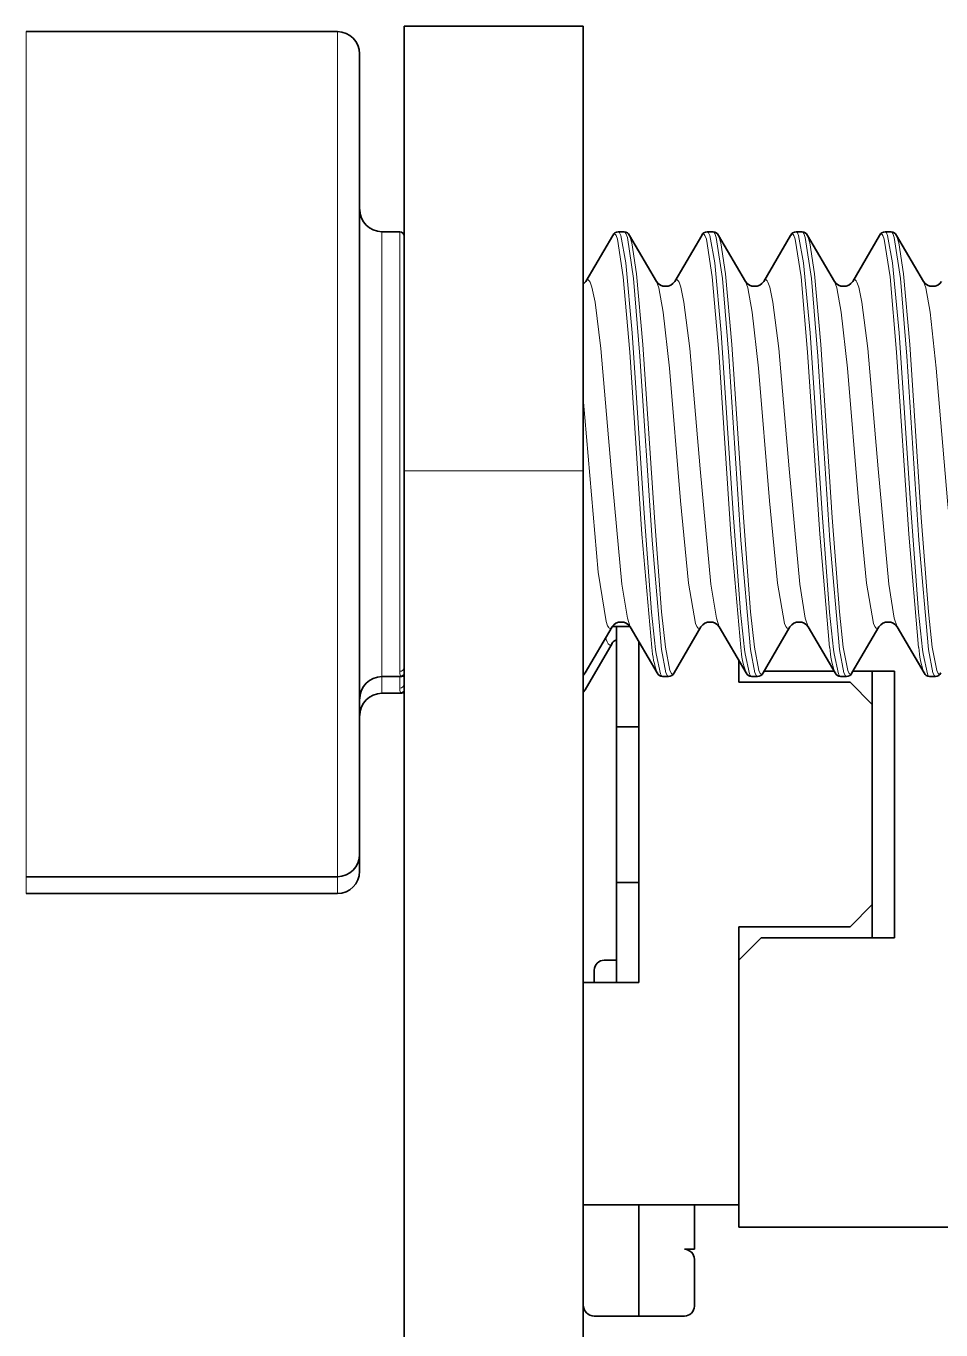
# Model space of a CAD drawing. Extents: x 377 to 822, y 181 to 641.
# Drawn here: x 581.24 to 585.35, y 431.06 to 436.92 of the extents above; entities that cross this region are included whole.
import ezdxf

# ---------------------------------------------------------------- set-up
doc = ezdxf.new("R2010")
doc.units = 0

msp = doc.modelspace()

# ---------------------------------------------------------------- linework, layer by layer
at = {"color": 7, "lineweight": 35, "ltscale": 0.020125}
msp.add_line((583.7419, 436.9248), (582.937, 436.9248), dxfattribs=at)
at = {"color": 7, "lineweight": 35, "ltscale": 0.05}
for p, q in [((582.937, 436.9248), (582.937, 434.9248)), ((583.7419, 436.9248), (583.7419, 434.9248))]:
    msp.add_line(p, q, dxfattribs=at)
at = {"color": 7, "lineweight": 13, "ltscale": 0.089185}
for p, q in [((581.2369, 436.9), (581.2369, 433.3326)), ((582.637, 436.9), (582.637, 433.3326))]:
    msp.add_line(p, q, dxfattribs=at)
at = {"color": 7, "lineweight": 35, "ltscale": 0.035001}
for p, q in [((582.637, 436.9), (581.2369, 436.9)), ((582.637, 433.1), (581.2369, 433.1)), ((582.637, 433.0248), (581.2369, 433.0248))]:
    msp.add_line(p, q, dxfattribs=at)
at = {"color": 7, "lineweight": 35, "ltscale": 0.084491}
msp.add_line((582.7369, 436.8), (582.7369, 433.4203), dxfattribs=at)
at = {"color": 7, "lineweight": 13, "ltscale": 0.04694}
for p, q in [((582.8369, 436), (582.8369, 434.1224)), ((582.9169, 436), (582.9169, 434.1224))]:
    msp.add_line(p, q, dxfattribs=at)
at = {"color": 7, "lineweight": 35, "ltscale": 0.002}
msp.add_line((582.9169, 436), (582.8369, 436), dxfattribs=at)
at = {"color": 7, "lineweight": 35, "ltscale": 0.006017}
for p, q in [((583.8748, 435.9839), (583.7538, 435.7758)), ((584.2748, 435.9839), (584.1538, 435.7758)), ((584.3505, 435.9839), (584.4716, 435.7758)), ((584.6748, 435.9839), (584.5538, 435.7758)), ((584.7505, 435.9839), (584.8716, 435.7758)), ((585.0748, 435.9839), (584.9538, 435.7758)), ((583.7505, 434.0161), (583.8716, 434.2242)), ((584.0748, 434.0161), (583.9538, 434.2242)), ((584.5505, 434.0161), (584.6716, 434.2242)), ((584.8748, 434.0161), (584.7538, 434.2242)), ((585.2748, 434.0161), (585.1538, 434.2242))]:
    msp.add_line(p, q, dxfattribs=at)
at = {"color": 7, "lineweight": 35, "ltscale": 0.000669861}
for p, q in [((583.9261, 436), (583.8993, 436)), ((584.7261, 436), (584.6993, 436)), ((584.9261, 434), (584.8993, 434))]:
    msp.add_line(p, q, dxfattribs=at)
at = {"color": 7, "lineweight": 35, "ltscale": 0.006018}
for p, q in [((583.9505, 435.9839), (584.0716, 435.7758)), ((585.1505, 435.9839), (585.2716, 435.7758)), ((584.1505, 434.0161), (584.2716, 434.2242)), ((584.4749, 434.0161), (584.3538, 434.2242)), ((584.9505, 434.0161), (585.0716, 434.2242)), ((583.7505, 433.9409), (583.8716, 434.1489))]:
    msp.add_line(p, q, dxfattribs=at)
at = {"color": 7, "lineweight": 35, "ltscale": 0.000671387}
for p, q in [((584.3261, 436), (584.2993, 436)), ((585.1261, 436), (585.0992, 436)), ((584.1261, 434), (584.0992, 434)), ((584.5261, 434), (584.4993, 434)), ((585.3261, 434), (585.2993, 434))]:
    msp.add_line(p, q, dxfattribs=at)
at = {"color": 7, "lineweight": 35, "ltscale": 0.046001}
msp.add_line((582.937, 435.98), (582.937, 434.14), dxfattribs=at)
at = {"color": 7, "lineweight": 35, "ltscale": 0.000424612}
msp.add_line((583.7419, 435.7637), (583.7538, 435.7758), dxfattribs=at)
at = {"color": 7, "lineweight": 35, "ltscale": 0.2125}
for p, q in [((582.937, 426.4248), (582.937, 434.9248)), ((583.7419, 426.4248), (583.7419, 434.9248))]:
    msp.add_line(p, q, dxfattribs=at)
at = {"color": 7, "lineweight": 13, "ltscale": 0.020125}
msp.add_line((583.7419, 434.9248), (582.937, 434.9248), dxfattribs=at)
at = {"color": 7, "lineweight": 35, "ltscale": 0.002037}
msp.add_line((583.8719, 434.2248), (583.9534, 434.2248), dxfattribs=at)
msp.add_line((583.8719, 434.2248), (583.9534, 434.2248), dxfattribs=at)
at = {"color": 7, "lineweight": 35, "ltscale": 0.000500488}
for p, q in [((583.892, 434.2248), (583.8719, 434.2248)), ((583.8719, 434.2248), (583.892, 434.2248)), ((583.892, 434.2248), (583.8719, 434.2248))]:
    msp.add_line(p, q, dxfattribs=at)
at = {"color": 7, "lineweight": 35, "ltscale": 0.0175}
for p, q in [((583.892, 433.5248), (583.892, 434.2248)), ((583.892, 433.5248), (583.892, 434.2248)), ((583.892, 433.5248), (583.892, 434.2248)), ((583.892, 434.2248), (583.892, 433.5248)), ((583.892, 434.2248), (583.892, 433.5248)), ((583.892, 434.2248), (583.892, 433.5248)), ((583.892, 434.2248), (583.892, 433.5248)), ((583.892, 433.5248), (583.892, 434.2248)), ((583.892, 433.5248), (583.892, 434.2248)), ((583.892, 433.5248), (583.892, 434.2248)), ((583.892, 434.2248), (583.892, 433.5248)), ((583.892, 434.2248), (583.892, 433.5248)), ((583.892, 434.2248), (583.892, 433.5248)), ((583.892, 433.5248), (583.892, 434.2248)), ((583.892, 434.2248), (583.892, 433.5248)), ((583.892, 433.5248), (583.892, 434.2248)), ((583.892, 434.2248), (583.892, 433.5248)), ((583.892, 433.5248), (583.892, 434.2248)), ((583.892, 433.5248), (583.892, 434.2248)), ((583.892, 434.2248), (583.892, 433.5248)), ((583.892, 434.2248), (583.892, 433.5248)), ((583.892, 433.5248), (583.892, 434.2248)), ((583.892, 434.2248), (583.892, 433.5248)), ((583.892, 433.5248), (583.892, 434.2248)), ((583.892, 434.2248), (583.892, 433.5248)), ((583.892, 433.5248), (583.892, 434.2248)), ((583.892, 434.2248), (583.892, 433.5248)), ((583.892, 433.5248), (583.892, 434.2248)), ((583.892, 434.2248), (583.892, 433.5248)), ((583.892, 433.5248), (583.892, 434.2248)), ((583.892, 434.2248), (583.892, 433.5248)), ((583.892, 433.5248), (583.892, 434.2248)), ((583.892, 434.2248), (583.892, 433.5248)), ((583.892, 433.5248), (583.892, 434.2248)), ((583.892, 434.2248), (583.892, 433.5248)), ((583.892, 433.5248), (583.892, 434.2248)), ((583.892, 433.7748), (583.892, 433.0748)), ((583.892, 433.7748), (583.892, 433.0748)), ((583.892, 433.7748), (583.892, 433.0748)), ((583.9919, 433.7748), (583.9919, 433.0748)), ((583.9919, 433.0748), (583.9919, 433.7748)), ((583.9919, 433.0748), (583.9919, 433.7748)), ((583.892, 433.3248), (583.892, 432.6248)), ((583.892, 433.3248), (583.892, 432.6248)), ((583.892, 433.3248), (583.892, 432.6248)), ((583.892, 432.6248), (583.892, 433.3248)), ((583.892, 432.6248), (583.892, 433.3248)), ((583.892, 432.6248), (583.892, 433.3248)), ((583.892, 433.3248), (583.892, 432.6248)), ((583.892, 433.3248), (583.892, 432.6248)), ((583.892, 432.6248), (583.892, 433.3248)), ((583.892, 432.6248), (583.892, 433.3248)), ((583.892, 433.3248), (583.892, 432.6248)), ((583.892, 432.6248), (583.892, 433.3248)), ((583.892, 433.3248), (583.892, 432.6248)), ((583.892, 432.6248), (583.892, 433.3248)), ((583.892, 433.3248), (583.892, 432.6248)), ((583.892, 433.3248), (583.892, 432.6248)), ((583.892, 432.6248), (583.892, 433.3248)), ((583.892, 432.6248), (583.892, 433.3248)), ((583.892, 432.6248), (583.892, 433.3248)), ((583.892, 433.3248), (583.892, 432.6248)), ((583.892, 433.3248), (583.892, 432.6248)), ((583.892, 432.6248), (583.892, 433.3248)), ((583.892, 433.3248), (583.892, 432.6248)), ((583.892, 432.6248), (583.892, 433.3248)), ((583.892, 433.3248), (583.892, 432.6248)), ((583.892, 432.6248), (583.892, 433.3248)), ((583.892, 433.3248), (583.892, 432.6248)), ((583.892, 432.6248), (583.892, 433.3248)), ((583.892, 432.6248), (583.892, 433.3248)), ((583.892, 433.3248), (583.892, 432.6248)), ((583.892, 433.3248), (583.892, 432.6248)), ((583.892, 432.6248), (583.892, 433.3248)), ((583.892, 433.3248), (583.892, 432.6248)), ((583.892, 432.6248), (583.892, 433.3248)), ((583.892, 433.3248), (583.892, 432.6248)), ((583.892, 432.6248), (583.892, 433.3248)), ((583.7419, 431.6248), (584.442, 431.6248)), ((583.7419, 431.6248), (584.442, 431.6248))]:
    msp.add_line(p, q, dxfattribs=at)
at = {"color": 7, "lineweight": 35, "ltscale": 0.01625}
for p, q in [((583.892, 434.2248), (583.892, 433.5748)), ((583.892, 434.2248), (583.892, 433.5748)), ((583.892, 434.2248), (583.892, 433.5748)), ((583.892, 434.2248), (583.892, 433.5748)), ((583.892, 434.2248), (583.892, 433.5748)), ((583.892, 434.2248), (583.892, 433.5748)), ((583.892, 434.2248), (583.892, 433.5748)), ((583.892, 434.2248), (583.892, 433.5748)), ((583.892, 434.2248), (583.892, 433.5748)), ((583.892, 434.2248), (583.892, 433.5748)), ((583.892, 434.2248), (583.892, 433.5748)), ((583.892, 434.2248), (583.892, 433.5748)), ((583.892, 434.2248), (583.892, 433.5748)), ((583.892, 434.2248), (583.892, 433.5748)), ((583.892, 434.2248), (583.892, 433.5748)), ((583.892, 434.2248), (583.892, 433.5748)), ((583.892, 434.2248), (583.892, 433.5748)), ((583.892, 434.2248), (583.892, 433.5748)), ((583.892, 434.2248), (583.892, 433.5748)), ((583.892, 434.2248), (583.892, 433.5748)), ((583.892, 434.2248), (583.892, 433.5748)), ((583.892, 434.2248), (583.892, 433.5748)), ((583.892, 434.2248), (583.892, 433.5748)), ((583.892, 434.2248), (583.892, 433.5748)), ((583.892, 434.2248), (583.892, 433.5748)), ((583.892, 434.2248), (583.892, 433.5748)), ((583.892, 434.2248), (583.892, 433.5748)), ((583.892, 434.2248), (583.892, 433.5748)), ((583.892, 434.2248), (583.892, 433.5748)), ((583.892, 434.2248), (583.892, 433.5748)), ((583.892, 434.2248), (583.892, 433.5748)), ((583.892, 434.2248), (583.892, 433.5748)), ((583.892, 434.2248), (583.892, 433.5748)), ((583.892, 434.2248), (583.892, 433.5748)), ((583.892, 434.2248), (583.892, 433.5748)), ((583.892, 434.2248), (583.892, 433.5748)), ((583.892, 434.2248), (583.892, 433.5748)), ((583.892, 432.6248), (583.892, 433.2748)), ((583.892, 432.6248), (583.892, 433.2748)), ((583.892, 432.6248), (583.892, 433.2748)), ((583.892, 432.6248), (583.892, 433.2748)), ((583.892, 432.6248), (583.892, 433.2748)), ((583.892, 432.6248), (583.892, 433.2748)), ((583.892, 432.6248), (583.892, 433.2748)), ((583.892, 432.6248), (583.892, 433.2748)), ((583.892, 432.6248), (583.892, 433.2748)), ((583.892, 432.6248), (583.892, 433.2748)), ((583.892, 432.6248), (583.892, 433.2748)), ((583.892, 432.6248), (583.892, 433.2748)), ((583.892, 432.6248), (583.892, 433.2748)), ((583.892, 432.6248), (583.892, 433.2748)), ((583.892, 432.6248), (583.892, 433.2748)), ((583.892, 432.6248), (583.892, 433.2748)), ((583.892, 432.6248), (583.892, 433.2748)), ((583.892, 432.6248), (583.892, 433.2748)), ((583.892, 432.6248), (583.892, 433.2748)), ((583.892, 432.6248), (583.892, 433.2748)), ((583.892, 432.6248), (583.892, 433.2748)), ((583.892, 432.6248), (583.892, 433.2748)), ((583.892, 432.6248), (583.892, 433.2748)), ((583.892, 432.6248), (583.892, 433.2748)), ((583.892, 432.6248), (583.892, 433.2748)), ((583.892, 432.6248), (583.892, 433.2748)), ((583.892, 432.6248), (583.892, 433.2748))]:
    msp.add_line(p, q, dxfattribs=at)
at = {"color": 7, "lineweight": 35, "ltscale": 0.001537}
msp.add_line((583.892, 434.2248), (583.9534, 434.2248), dxfattribs=at)
at = {"color": 7, "lineweight": 35, "ltscale": 0.01125}
for p, q in [((583.892, 433.7748), (583.892, 434.2248)), ((583.892, 433.7748), (583.892, 434.2248)), ((583.892, 434.2248), (583.892, 433.7748)), ((583.892, 432.6248), (583.892, 433.0748)), ((583.892, 432.6248), (583.892, 433.0748)), ((583.892, 433.0748), (583.892, 432.6248)), ((583.9919, 432.6248), (583.9919, 433.0748)), ((583.9919, 431.6248), (584.442, 431.6248))]:
    msp.add_line(p, q, dxfattribs=at)
at = {"color": 7, "lineweight": 13, "ltscale": 0.00306}
msp.add_line((582.8369, 434.1224), (582.8369, 434), dxfattribs=at)
at = {"color": 7, "lineweight": 13, "ltscale": 0.002471}
msp.add_line((582.9169, 434.1224), (582.9169, 434.0236), dxfattribs=at)
at = {"color": 7, "lineweight": 35, "ltscale": 0.002422}
msp.add_line((582.937, 434.14), (582.937, 434.0431), dxfattribs=at)
at = {"color": 7, "lineweight": 35, "ltscale": 0.038345}
msp.add_line((583.9919, 434.1586), (583.9919, 432.6248), dxfattribs=at)
msp.add_line((583.9919, 434.1586), (583.9919, 432.6248), dxfattribs=at)
at = {"color": 7, "lineweight": 35, "ltscale": 0.009595}
msp.add_line((583.9919, 433.7748), (583.9919, 434.1586), dxfattribs=at)
at = {"color": 7, "lineweight": 35, "ltscale": 0.000547791}
msp.add_line((582.937, 434.0647), (582.937, 434.0428), dxfattribs=at)
at = {"color": 7, "lineweight": 35, "ltscale": 0.002447}
msp.add_line((584.442, 433.9748), (584.442, 434.0726), dxfattribs=at)
msp.add_line((584.442, 433.9748), (584.442, 434.0726), dxfattribs=at)
at = {"color": 7, "lineweight": 13, "ltscale": 0.001881}
for p, q in [((582.8369, 434), (582.8369, 433.9248)), ((581.2369, 433.1), (581.2369, 433.0248)), ((582.637, 433.1), (582.637, 433.0248))]:
    msp.add_line(p, q, dxfattribs=at)
at = {"color": 7, "lineweight": 35, "ltscale": 0.002229}
for p, q in [((582.9261, 434), (582.8369, 434)), ((582.9261, 433.9248), (582.8369, 433.9248))]:
    msp.add_line(p, q, dxfattribs=at)
at = {"color": 7, "lineweight": 13, "ltscale": 0.001293}
msp.add_line((582.9169, 434.0001), (582.9169, 433.9483), dxfattribs=at)
at = {"color": 7, "lineweight": 13, "ltscale": 0.000151149}
for p, q in [((582.9261, 434), (582.921, 434.0032)), ((582.9261, 433.9248), (582.921, 433.928))]:
    msp.add_line(p, q, dxfattribs=at)
at = {"color": 7, "lineweight": 35, "ltscale": 0.00027758}
msp.add_line((582.9261, 434), (582.937, 434.0026), dxfattribs=at)
at = {"color": 7, "lineweight": 13, "ltscale": 0.000115967}
msp.add_line((582.937, 434.0385), (582.937, 434.0431), dxfattribs=at)
at = {"color": 7, "lineweight": 35, "ltscale": 0.000867462}
msp.add_line((582.937, 434.0026), (582.937, 433.9679), dxfattribs=at)
at = {"color": 7, "lineweight": 35, "ltscale": 0.00035187}
msp.add_line((583.7415, 434.0054), (583.7505, 434.0161), dxfattribs=at)
at = {"color": 7, "lineweight": 13, "ltscale": 3.876e-05}
for p, q in [((583.7419, 434.0103), (583.7435, 434.01)), ((583.7419, 433.9351), (583.7435, 433.9348))]:
    msp.add_line(p, q, dxfattribs=at)
at = {"color": 7, "lineweight": 35, "ltscale": 0.007857}
msp.add_line((584.8698, 434.0248), (584.5555, 434.0248), dxfattribs=at)
at = {"color": 7, "lineweight": 35, "ltscale": 0.00466}
msp.add_line((585.142, 434.0248), (584.9556, 434.0248), dxfattribs=at)
at = {"color": 7, "lineweight": 35, "ltscale": 0.003751}
for p, q in [((585.0419, 433.8748), (585.0419, 434.0248)), ((585.0419, 433.8748), (585.0419, 434.0248)), ((583.7419, 431.6248), (583.892, 431.6248))]:
    msp.add_line(p, q, dxfattribs=at)
at = {"color": 7, "lineweight": 35, "ltscale": 0.03}
for p, q in [((585.142, 432.8248), (585.142, 434.0248)), ((584.442, 432.7248), (584.442, 431.5248))]:
    msp.add_line(p, q, dxfattribs=at)
at = {"color": 7, "lineweight": 13, "ltscale": 0.000299088}
msp.add_line((582.9371, 433.9559), (582.937, 433.9679), dxfattribs=at)
at = {"color": 7, "lineweight": 35, "ltscale": 0.000351288}
msp.add_line((583.7415, 433.9301), (583.7505, 433.9409), dxfattribs=at)
at = {"color": 7, "lineweight": 35, "ltscale": 0.0125}
for p, q in [((584.942, 433.9748), (584.442, 433.9748)), ((584.942, 433.9748), (584.442, 433.9748)), ((584.442, 432.8748), (584.942, 432.8748)), ((584.942, 432.8748), (584.442, 432.8748)), ((584.442, 432.8748), (584.942, 432.8748)), ((583.9919, 431.1248), (583.9919, 431.6248)), ((583.9919, 431.1248), (583.9919, 431.6248))]:
    msp.add_line(p, q, dxfattribs=at)
at = {"color": 7, "lineweight": 35, "ltscale": 0.003535}
for p, q in [((585.0419, 433.8748), (584.942, 433.9748)), ((585.0419, 433.8748), (584.942, 433.9748)), ((584.942, 432.8748), (585.0419, 432.9748)), ((584.942, 432.8748), (585.0419, 432.9748)), ((584.5419, 432.8248), (584.442, 432.7248))]:
    msp.add_line(p, q, dxfattribs=at)
at = {"color": 7, "lineweight": 35, "ltscale": 0.000282565}
msp.add_line((582.9261, 433.9248), (582.9371, 433.9274), dxfattribs=at)
at = {"color": 7, "lineweight": 35, "ltscale": 0.0225}
msp.add_line((585.0419, 432.9748), (585.0419, 433.8748), dxfattribs=at)
msp.add_line((585.0419, 432.9748), (585.0419, 433.8748), dxfattribs=at)
at = {"color": 7, "lineweight": 35, "ltscale": 0.002499}
for p, q in [((583.892, 433.7748), (583.9919, 433.7748)), ((583.892, 433.7748), (583.9919, 433.7748)), ((583.9919, 433.7748), (583.892, 433.7748)), ((583.9919, 433.0748), (583.892, 433.0748)), ((583.9919, 433.0748), (583.892, 433.0748))]:
    msp.add_line(p, q, dxfattribs=at)
at = {"color": 7, "lineweight": 35, "ltscale": 0.005508}
msp.add_line((582.7369, 433.4203), (582.7369, 433.2), dxfattribs=at)
at = {"color": 7, "lineweight": 13, "ltscale": 0.005814}
for p, q in [((581.2369, 433.3326), (581.2369, 433.1)), ((582.637, 433.3326), (582.637, 433.1))]:
    msp.add_line(p, q, dxfattribs=at)
at = {"color": 7, "lineweight": 35, "ltscale": 0.016251}
msp.add_line((583.892, 432.6248), (583.892, 433.2748), dxfattribs=at)
msp.add_line((583.892, 432.6248), (583.892, 433.2748), dxfattribs=at)
msp.add_line((583.892, 432.6248), (583.892, 433.2748), dxfattribs=at)
msp.add_line((583.892, 432.6248), (583.892, 433.2748), dxfattribs=at)
msp.add_line((583.892, 432.6248), (583.892, 433.2748), dxfattribs=at)
msp.add_line((583.892, 432.6248), (583.892, 433.2748), dxfattribs=at)
msp.add_line((583.892, 432.6248), (583.892, 433.2748), dxfattribs=at)
msp.add_line((583.892, 432.6248), (583.892, 433.2748), dxfattribs=at)
msp.add_line((583.892, 432.6248), (583.892, 433.2748), dxfattribs=at)
msp.add_line((583.892, 432.6248), (583.892, 433.2748), dxfattribs=at)
at = {"color": 7, "lineweight": 35, "ltscale": 0.001862}
msp.add_line((582.7369, 433.1992), (582.7369, 433.1248), dxfattribs=at)
at = {"color": 7, "lineweight": 35, "ltscale": 0.00375}
msp.add_line((585.0419, 432.8248), (585.0419, 432.9748), dxfattribs=at)
msp.add_line((585.0419, 432.8248), (585.0419, 432.9748), dxfattribs=at)
at = {"color": 7, "lineweight": 35, "ltscale": 0.03125}
msp.add_line((584.442, 431.6248), (584.442, 432.8748), dxfattribs=at)
msp.add_line((584.442, 431.6248), (584.442, 432.8748), dxfattribs=at)
at = {"color": 7, "lineweight": 35, "ltscale": 0.015001}
msp.add_line((584.5419, 432.8248), (585.142, 432.8248), dxfattribs=at)
at = {"color": 7, "lineweight": 35, "ltscale": 0.001376}
msp.add_line((583.8369, 432.7248), (583.892, 432.7248), dxfattribs=at)
at = {"color": 7, "lineweight": 35, "ltscale": 0.001375}
msp.add_line((583.7919, 432.6248), (583.7919, 432.6798), dxfattribs=at)
at = {"color": 7, "lineweight": 35, "ltscale": 0.00625}
msp.add_line((583.9919, 432.6248), (583.7419, 432.6248), dxfattribs=at)
msp.add_line((583.9919, 432.6248), (583.7419, 432.6248), dxfattribs=at)
at = {"color": 7, "lineweight": 35, "ltscale": 0.000874329}
msp.add_line((583.9269, 431.6248), (583.892, 431.6248), dxfattribs=at)
at = {"color": 7, "lineweight": 35, "ltscale": 0.001625}
msp.add_line((583.9269, 431.6248), (583.9919, 431.6248), dxfattribs=at)
at = {"color": 7, "lineweight": 35, "ltscale": 0.005}
for p, q in [((584.2419, 431.4248), (584.2419, 431.6248)), ((583.7919, 431.1248), (583.9919, 431.1248)), ((583.7919, 431.1248), (583.9919, 431.1248)), ((583.7919, 431.1248), (583.9919, 431.1248)), ((583.7919, 431.1248), (583.9919, 431.1248)), ((583.7919, 431.1248), (583.9919, 431.1248)), ((583.7919, 431.1248), (583.9919, 431.1248)), ((583.7919, 431.1248), (583.9919, 431.1248)), ((583.7919, 431.1248), (583.9919, 431.1248)), ((583.7919, 431.1248), (583.9919, 431.1248)), ((583.7919, 431.1248), (583.9919, 431.1248)), ((583.7919, 431.1248), (583.9919, 431.1248)), ((583.7919, 431.1248), (583.9919, 431.1248)), ((583.7919, 431.1248), (583.9919, 431.1248)), ((583.7919, 431.1248), (583.9919, 431.1248)), ((583.7919, 431.1248), (583.9919, 431.1248)), ((583.7919, 431.1248), (583.9919, 431.1248)), ((583.7919, 431.1248), (583.9919, 431.1248)), ((583.7919, 431.1248), (583.9919, 431.1248)), ((583.7919, 431.1248), (583.9919, 431.1248)), ((583.7919, 431.1248), (583.9919, 431.1248)), ((583.7919, 431.1248), (583.9919, 431.1248)), ((583.7919, 431.1248), (583.9919, 431.1248)), ((583.7919, 431.1248), (583.9919, 431.1248)), ((583.7919, 431.1248), (583.9919, 431.1248)), ((583.7919, 431.1248), (583.9919, 431.1248)), ((583.7919, 431.1248), (583.9919, 431.1248)), ((583.7919, 431.1248), (583.9919, 431.1248)), ((583.7919, 431.1248), (583.9919, 431.1248)), ((583.7919, 431.1248), (583.9919, 431.1248)), ((583.7919, 431.1248), (583.9919, 431.1248)), ((583.7919, 431.1248), (583.9919, 431.1248)), ((583.7919, 431.1248), (583.9919, 431.1248)), ((583.7919, 431.1248), (583.9919, 431.1248)), ((583.7919, 431.1248), (583.9919, 431.1248)), ((583.7919, 431.1248), (583.9919, 431.1248)), ((583.7919, 431.1248), (583.9919, 431.1248)), ((583.7919, 431.1248), (583.9919, 431.1248))]:
    msp.add_line(p, q, dxfattribs=at)
at = {"color": 7, "lineweight": 35, "ltscale": 0.1075}
msp.add_line((584.442, 431.5248), (588.7419, 431.5248), dxfattribs=at)
at = {"color": 7, "lineweight": 35, "ltscale": 0.001125}
msp.add_line((584.197, 431.4248), (584.2419, 431.4248), dxfattribs=at)
at = {"color": 7, "lineweight": 35, "ltscale": 0.00525}
msp.add_line((584.2419, 431.1698), (584.2419, 431.3798), dxfattribs=at)
at = {"color": 7, "lineweight": 35, "ltscale": 0.005125}
msp.add_line((583.9919, 431.1248), (584.197, 431.1248), dxfattribs=at)
at = {"color": 7, "lineweight": 13}
for points in [[(583.8819, 435.99), (583.8834, 435.9897), (583.8865, 435.9874), (583.8896, 435.9827), (583.8958, 435.9667), (583.9222, 435.798), (583.9513, 435.4581), (584.0056, 434.6406), (584.0501, 434.1307)], [(583.8992, 436), (583.9005, 435.9998), (583.9031, 435.9982), (583.9056, 435.995), (583.9108, 435.9836), (583.9332, 435.861), (583.9625, 435.5455), (584.0164, 434.7347), (584.0495, 434.2903), (584.0674, 434.1224)], [(583.9261, 436), (583.9278, 435.9997), (583.931, 435.997), (583.9342, 435.9919), (583.9406, 435.9742), (583.9681, 435.7905), (583.997, 435.4407), (584.0514, 434.6133), (584.0942, 434.1224)], [(583.9505, 435.9839), (583.9614, 435.9508), (583.9824, 435.8104), (584.0103, 435.4929), (584.0621, 434.7146), (584.0942, 434.2917), (584.1116, 434.1317)], [(584.2819, 435.99), (584.2834, 435.9897), (584.2865, 435.9874), (584.2896, 435.9827), (584.2957, 435.9667), (584.3222, 435.798), (584.3513, 435.4581), (584.4056, 434.6406), (584.4501, 434.1307)], [(584.2992, 436), (584.3005, 435.9998), (584.303, 435.9982), (584.3057, 435.995), (584.3108, 435.9836), (584.3333, 435.861), (584.3625, 435.5455), (584.4164, 434.7347), (584.4495, 434.2903), (584.4674, 434.1224)], [(584.3262, 436), (584.3278, 435.9997), (584.331, 435.997), (584.3342, 435.9919), (584.3406, 435.9742), (584.368, 435.7905), (584.397, 435.4407), (584.4514, 434.6133), (584.4943, 434.1224)], [(584.3505, 435.9839), (584.3615, 435.9508), (584.3824, 435.8104), (584.4103, 435.4929), (584.4621, 434.7146), (584.4942, 434.2917), (584.5115, 434.1317)], [(584.6819, 435.99), (584.6835, 435.9897), (584.6865, 435.9874), (584.6896, 435.9827), (584.6957, 435.9667), (584.7222, 435.798), (584.7513, 435.4581), (584.8055, 434.6406), (584.8502, 434.1307)], [(584.6992, 436), (584.7005, 435.9998), (584.7031, 435.9982), (584.7056, 435.995), (584.7108, 435.9836), (584.7332, 435.861), (584.7625, 435.5455), (584.8163, 434.7347), (584.8495, 434.2903), (584.8674, 434.1224)], [(584.7262, 436), (584.7278, 435.9997), (584.731, 435.997), (584.7342, 435.9919), (584.7406, 435.9742), (584.7681, 435.7905), (584.7971, 435.4407), (584.8514, 434.6133), (584.8943, 434.1224)], [(584.7505, 435.9839), (584.7614, 435.9508), (584.7824, 435.8104), (584.8103, 435.4929), (584.8621, 434.7146), (584.8942, 434.2917), (584.9116, 434.1317)], [(585.0819, 435.99), (585.0834, 435.9897), (585.0865, 435.9874), (585.0896, 435.9827), (585.0957, 435.9667), (585.1222, 435.798), (585.1512, 435.4581), (585.2056, 434.6406), (585.2501, 434.1307)], [(585.0992, 436), (585.1005, 435.9998), (585.1031, 435.9982), (585.1057, 435.995), (585.1108, 435.9836), (585.1332, 435.861), (585.1625, 435.5455), (585.2164, 434.7347), (585.2495, 434.2903), (585.2675, 434.1224)], [(585.1262, 436), (585.1278, 435.9997), (585.131, 435.997), (585.1342, 435.9919), (585.1406, 435.9742), (585.1681, 435.7905), (585.197, 435.4407), (585.2513, 434.6133), (585.2943, 434.1224)], [(585.1505, 435.9839), (585.1614, 435.9508), (585.1824, 435.8104), (585.2103, 435.4929), (585.2621, 434.7146), (585.2942, 434.2917), (585.3116, 434.1317)], [(583.9538, 434.2242), (583.9407, 434.2628), (583.9163, 434.4155), (583.868, 434.9339), (583.8212, 435.4755), (583.7951, 435.6839), (583.7809, 435.7516), (583.7729, 435.7734), (583.7688, 435.7798), (583.7647, 435.7831), (583.7627, 435.7835)], [(584.2627, 434.2165), (584.2596, 434.2174), (584.2576, 434.219), (584.2535, 434.2245), (584.2476, 434.2386), (584.2158, 434.4196), (584.18, 434.7896), (584.1298, 435.3874), (584.1021, 435.6383), (584.0822, 435.7473), (584.0716, 435.7758)], [(584.3538, 434.2242), (584.3407, 434.2628), (584.3163, 434.4155), (584.2681, 434.9339), (584.2211, 435.4755), (584.1951, 435.6839), (584.1809, 435.7516), (584.1729, 435.7734), (584.1688, 435.7798), (584.1647, 435.7831), (584.1627, 435.7835)], [(584.6627, 434.2165), (584.6596, 434.2174), (584.6576, 434.219), (584.6536, 434.2245), (584.6475, 434.2386), (584.6158, 434.4196), (584.58, 434.7896), (584.5298, 435.3874), (584.5021, 435.6383), (584.4821, 435.7473), (584.4716, 435.7758)], [(584.7538, 434.2242), (584.7407, 434.2628), (584.7163, 434.4155), (584.668, 434.9339), (584.6212, 435.4755), (584.5952, 435.6839), (584.5809, 435.7516), (584.5729, 435.7734), (584.5688, 435.7798), (584.5647, 435.7831), (584.5627, 435.7835)], [(585.0627, 434.2165), (585.0596, 434.2174), (585.0576, 434.219), (585.0535, 434.2245), (585.0475, 434.2386), (585.0158, 434.4196), (584.98, 434.7896), (584.9297, 435.3874), (584.9021, 435.6383), (584.8821, 435.7473), (584.8716, 435.7758)], [(585.1538, 434.2242), (585.1407, 434.2628), (585.1163, 434.4155), (585.0681, 434.9339), (585.0212, 435.4755), (584.9951, 435.6839), (584.9809, 435.7516), (584.9729, 435.7734), (584.9688, 435.7798), (584.9647, 435.7831), (584.9627, 435.7835)], [(585.4627, 434.2165), (585.4597, 434.2174), (585.4576, 434.219), (585.4536, 434.2245), (585.4476, 434.2386), (585.4158, 434.4196), (585.38, 434.7896), (585.3298, 435.3874), (585.3021, 435.6383), (585.2821, 435.7473), (585.2716, 435.7758)], [(583.8627, 434.2165), (583.8591, 434.2178), (583.8567, 434.22), (583.8519, 434.2277), (583.8448, 434.2471), (583.8099, 434.4702), (583.7419, 435.2517)], [(584.0992, 434), (584.0981, 434.0002), (584.0959, 434.0014), (584.0938, 434.0038), (584.0894, 434.012), (584.0703, 434.1016), (584.0674, 434.1224)], [(584.0942, 434.1224), (584.1143, 434.0173), (584.1211, 434.0031), (584.1245, 434.0003), (584.1262, 434)], [(584.1116, 434.1317), (584.1315, 434.0274), (584.1384, 434.0132), (584.1418, 434.0103), (584.1434, 434.01)], [(584.4992, 434), (584.4981, 434.0002), (584.4959, 434.0014), (584.4938, 434.0038), (584.4894, 434.012), (584.4703, 434.1016), (584.4674, 434.1224)], [(584.4943, 434.1224), (584.5142, 434.0173), (584.5211, 434.0031), (584.5245, 434.0003), (584.5262, 434)], [(584.5115, 434.1317), (584.5316, 434.0274), (584.5384, 434.0132), (584.5418, 434.0103), (584.5435, 434.01)], [(584.8992, 434), (584.8981, 434.0002), (584.8959, 434.0014), (584.8937, 434.0038), (584.8894, 434.012), (584.8703, 434.1016), (584.8674, 434.1224)], [(584.8943, 434.1224), (584.9142, 434.0173), (584.9211, 434.0031), (584.9245, 434.0003), (584.9261, 434)], [(584.9116, 434.1317), (584.9315, 434.0274), (584.9384, 434.0132), (584.9418, 434.0103), (584.9435, 434.01)], [(585.2992, 434), (585.2981, 434.0002), (585.2959, 434.0014), (585.2938, 434.0038), (585.2894, 434.012), (585.2703, 434.1016), (585.2675, 434.1224)], [(585.2943, 434.1224), (585.3142, 434.0173), (585.321, 434.0031), (585.3245, 434.0003), (585.3262, 434)], [(585.3116, 434.1317), (585.3315, 434.0274), (585.3384, 434.0132), (585.3418, 434.0103), (585.3434, 434.01)]]:
    msp.add_lwpolyline(points, dxfattribs=at)
at = {"color": 7, "lineweight": 35}
for centre, radius, start, end in [((582.6369, 436.7999), 0.1, 0.03362, 89.96638), ((582.837, 436.1001), 0.1, 180.03361, 269.96638), ((582.9169, 435.98), 0.02, 0.03362, 89.96638), ((583.9009, 435.9714), 0.0288, 93.37248, 154.38339), ((583.9245, 435.9714), 0.0288, 25.63143, 86.63092), ((584.3009, 435.9714), 0.0288, 93.37248, 154.38339), ((584.3245, 435.9714), 0.0288, 25.63143, 86.63092), ((584.7009, 435.9714), 0.0288, 93.37248, 154.38339), ((584.7245, 435.9714), 0.0288, 25.63143, 86.63092), ((585.1009, 435.9714), 0.0288, 93.37248, 154.38339), ((585.1245, 435.9714), 0.0288, 25.63143, 86.63092), ((584.1118, 435.8036), 0.0489, 214.66083, 271.08618), ((584.1136, 435.8036), 0.0489, 268.91381, 325.33916), ((584.5118, 435.8036), 0.0489, 214.66083, 271.08618), ((584.5136, 435.8036), 0.0489, 268.91382, 325.33917), ((584.9117, 435.8036), 0.0489, 214.66083, 271.08618), ((584.9136, 435.8036), 0.0489, 268.91382, 325.33917), ((585.3118, 435.8036), 0.0489, 214.66083, 271.08618), ((585.3136, 435.8036), 0.0489, 268.91382, 325.33917), ((583.9117, 434.1964), 0.0489, 88.91382, 145.33917), ((583.9136, 434.1964), 0.0489, 34.66084, 91.08618), ((584.3118, 434.1964), 0.0489, 88.91382, 145.33917), ((584.3136, 434.1964), 0.0489, 34.66084, 91.08618), ((584.7117, 434.1964), 0.0489, 88.91382, 145.33917), ((584.7136, 434.1964), 0.0489, 34.66083, 91.08618), ((585.1118, 434.1964), 0.0489, 88.91382, 145.33917), ((585.1136, 434.1964), 0.0489, 34.66084, 91.08618), ((583.9093, 434.124), 0.0453, 112.62847, 146.58691), ((582.837, 433.8999), 0.1, 90.03362, 179.96639), ((584.1009, 434.0286), 0.0288, 205.61661, 266.62752), ((584.1245, 434.0286), 0.0288, 273.36908, 334.36857), ((584.5009, 434.0286), 0.0288, 205.61661, 266.62752), ((584.5245, 434.0286), 0.0288, 273.36908, 334.36857), ((584.9009, 434.0286), 0.0288, 205.61661, 266.62752), ((584.9245, 434.0286), 0.0288, 273.36908, 334.36857), ((585.3009, 434.0286), 0.0288, 205.61661, 266.62752), ((585.3245, 434.0286), 0.0288, 273.36908, 334.36857), ((582.837, 433.8247), 0.1, 90.03362, 179.96639), ((582.6369, 433.2001), 0.1, 270.03362, 359.96638), ((582.6369, 433.1248), 0.1, 270.03362, 359.96638), ((583.8369, 432.6798), 0.045, 90, 179.99999), ((584.197, 431.3798), 0.045, 0, 90), ((583.7919, 431.1748), 0.05, 180.02259, 269.9838), ((583.7919, 431.1748), 0.05, 180.00001, 270), ((583.7919, 431.1748), 0.05, 180.00001, 270), ((583.7919, 431.1748), 0.05, 180.00001, 270), ((583.7919, 431.1748), 0.05, 180.00001, 270), ((583.7919, 431.1748), 0.05, 180.02259, 269.9838), ((583.7919, 431.1748), 0.05, 180.00001, 270), ((583.7919, 431.1748), 0.05, 180.02259, 269.9838), ((583.7919, 431.1748), 0.05, 180.02259, 269.9838), ((583.7919, 431.1748), 0.05, 180.02259, 269.9838), ((583.7919, 431.1748), 0.05, 180.02259, 269.9838), ((583.7919, 431.1748), 0.05, 180.00001, 270), ((583.7919, 431.1748), 0.05, 180.00001, 270), ((583.7919, 431.1748), 0.05, 180.00001, 270), ((583.7919, 431.1748), 0.05, 180.00001, 270), ((583.7919, 431.1748), 0.05, 180.00001, 270), ((583.7919, 431.1748), 0.05, 180.02259, 269.9838), ((583.7919, 431.1748), 0.05, 180.02259, 269.9838), ((583.7919, 431.1748), 0.05, 180.02259, 269.9838), ((583.7919, 431.1748), 0.05, 180.00001, 270), ((583.7919, 431.1748), 0.05, 180.02259, 269.9838), ((583.7919, 431.1748), 0.05, 180.00001, 270), ((583.7919, 431.1748), 0.05, 180.00001, 270), ((583.7919, 431.1748), 0.05, 180.02259, 269.9838), ((583.7919, 431.1748), 0.05, 180.00001, 270), ((583.7919, 431.1748), 0.05, 180.02259, 269.9838), ((583.7919, 431.1748), 0.05, 180.00001, 270), ((583.7919, 431.1748), 0.05, 180.02259, 269.9838), ((583.7919, 431.1748), 0.05, 180.02259, 269.9838), ((583.7919, 431.1748), 0.05, 180.00001, 270), ((583.7919, 431.1748), 0.05, 180.02259, 269.9838), ((583.7919, 431.1748), 0.05, 180.02259, 269.9838), ((583.7919, 431.1748), 0.05, 180.00001, 270), ((583.7919, 431.1748), 0.05, 180.00001, 270), ((583.7919, 431.1748), 0.05, 180.02259, 269.9838), ((583.7919, 431.1748), 0.05, 180.02259, 269.9838), ((583.7919, 431.1748), 0.05, 180.00001, 270), ((584.197, 431.1698), 0.045, 270, 360)]:
    msp.add_arc(centre, radius, start, end, dxfattribs=at)
at = {"color": 7, "lineweight": 13}
for centre, radius, start, end in [((583.8842, 435.9805), 0.00986, 103.68468, 160.12131), ((584.2842, 435.9805), 0.00986, 103.6847, 160.12131), ((584.6842, 435.9805), 0.00986, 103.68469, 160.12131), ((585.0842, 435.9805), 0.00986, 103.68469, 160.12131), ((583.7656, 435.7715), 0.0124, 103.58651, 159.95404), ((584.1656, 435.7715), 0.0124, 103.58653, 159.95403), ((584.5656, 435.7715), 0.0124, 103.58652, 159.95404), ((584.9656, 435.7715), 0.0124, 103.58652, 159.95404), ((583.8598, 434.2285), 0.0124, 283.58651, 339.95404), ((584.2598, 434.2285), 0.0124, 283.58652, 339.95404), ((584.6598, 434.2285), 0.0124, 283.58652, 339.95404), ((585.0598, 434.2285), 0.0124, 283.58652, 339.95404), ((583.8909, 434.1774), 0.0465, 181.49799, 232.0222), ((583.8598, 434.1532), 0.0124, 283.58651, 339.95404), ((584.4929, 434.1614), 0.4432, 183.9659, 199.15922), ((584.8929, 434.1614), 0.4432, 183.9659, 199.15922), ((585.2929, 434.1614), 0.4432, 183.9659, 199.15922), ((585.6929, 434.1614), 0.4432, 183.9659, 199.15922), ((582.9527, 434.0195), 0.0358, 173.54451, 207.25055), ((582.9172, 434.0434), 0.0198, 269.22185, 359.20008), ((582.9209, 434.0233), 0.0201, 270.34474, 330.10863), ((582.9261, 434.0199), 0.0199, 270.00637, 314.02015), ((583.7411, 434.0195), 0.00985, 283.66719, 340.09649), ((584.1412, 434.0195), 0.00985, 283.66719, 340.09649), ((584.5411, 434.0195), 0.00985, 283.66719, 340.09649), ((584.9412, 434.0195), 0.00985, 283.66719, 340.09649), ((585.3412, 434.0195), 0.00985, 283.66719, 340.09649), ((582.9527, 433.9443), 0.0358, 173.54451, 207.25055), ((582.9172, 433.9681), 0.0198, 269.22185, 359.20008), ((582.9209, 433.9481), 0.0201, 270.34474, 330.10863), ((582.9261, 433.9447), 0.0199, 270.00637, 314.02015), ((583.7411, 433.9443), 0.00985, 283.66719, 340.09649)]:
    msp.add_arc(centre, radius, start, end, dxfattribs=at)

doc.saveas('drawing.dxf')
